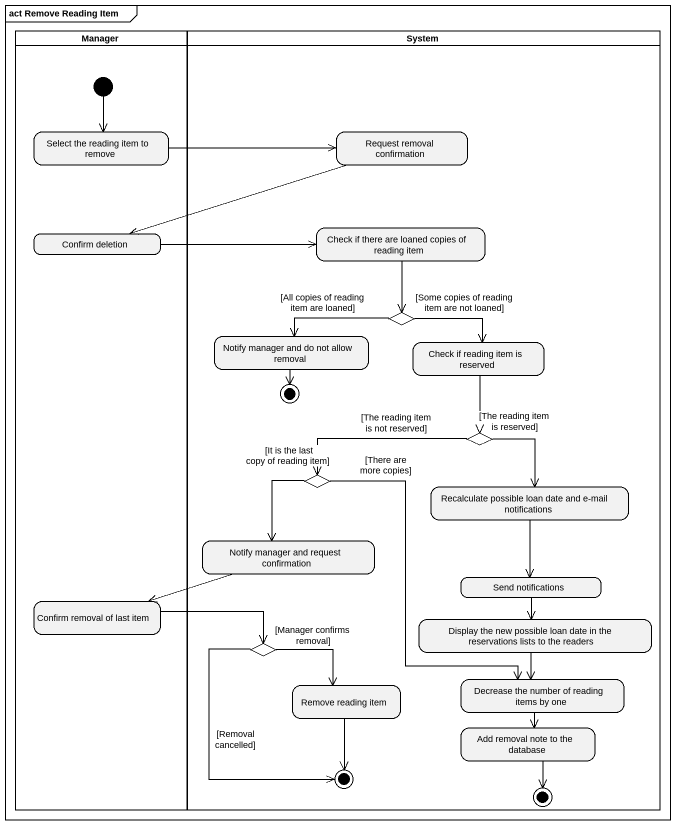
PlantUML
@startuml
mainframe act Remove Reading Item
hide empty description
state Manager <<partition>> {
  state "Select the reading item to remove" as Select_the_reading_item_to
  state "Confirm deletion" as Confirm_deletion
  state "Confirm removal of last item" as Confirm_removal_of_last_item
  [*] --> Select_the_reading_item_to
}
state System <<partition>> {
  state "Request removal confirmation" as Request_removal_confirmation
  state "Check if there are loaned copies of reading item" as Check_if_there_are_loaned
  state choice1 <<choice>>
  state "Notify manager and do not allow removal" as Notify_manager_and_do_not
  state "Check if reading item is reserved" as Check_if_reading_item_is
  state final1 <<end>>
  state choice2 <<choice>>
  state choice3 <<choice>>
  state "Recalculate possible loan date and e-mail notifications" as Recalculate_possible_loan
  state "Notify manager and request confirmation" as Notify_manager_and_request
  state "Send notifications" as Send_notifications
  state "Display the new possible loan date in the reservations lists to the readers" as Display_the_new_possible
  state choice4 <<choice>>
  state "Remove reading item" as Remove_reading_item
  state "Decrease the number of reading items by one" as Decrease_the_number_of
  state "Add removal note to the database" as Add_removal_note_to_the
  state final2 <<end>>
  state final3 <<end>>
}
Select_the_reading_item_to -right-> Request_removal_confirmation
Request_removal_confirmation -left-> Confirm_deletion
Confirm_deletion -right-> Check_if_there_are_loaned
Check_if_there_are_loaned --> choice1
choice1 -left-> Notify_manager_and_do_not : [All copies of reading item are loaned]
choice1 -right-> Check_if_reading_item_is : [Some copies of reading item are not loaned]
Notify_manager_and_do_not --> final1
Check_if_reading_item_is --> choice2
choice2 -left-> choice3 : [The reading item is not reserved]
choice2 --> Recalculate_possible_loan : [The reading item is reserved]
choice3 --> Notify_manager_and_request : [It is the last copy of reading item]
choice3 --> Decrease_the_number_of : [There are more copies]
Recalculate_possible_loan --> Send_notifications
Notify_manager_and_request -left-> Confirm_removal_of_last_item
Send_notifications --> Display_the_new_possible
Confirm_removal_of_last_item -right-> choice4
Display_the_new_possible --> Decrease_the_number_of
choice4 --> Remove_reading_item : [Manager confirms removal]
choice4 --> final2 : [Removal cancelled]
Remove_reading_item --> final2
Decrease_the_number_of --> Add_removal_note_to_the
Add_removal_note_to_the --> final3
@enduml
